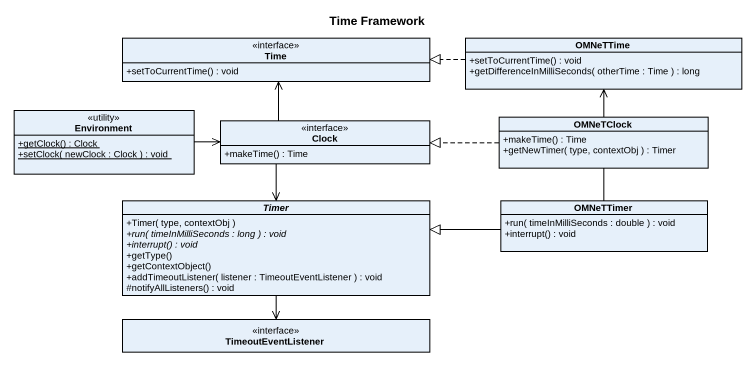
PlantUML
@startuml
title Time Framework
hide circle
hide empty members
skinparam classAttributeIconSize 0
interface Time {
  +setToCurrentTime() : void
}
class OMNeTTime {
  +setToCurrentTime() : void
  +getDifferenceInMilliSeconds( otherTime : Time ) : long
}
class Environment <<utility>> {
  {static} +getClock() : Clock
  {static} +setClock( newClock : Clock ) : void
}
interface Clock {
  +makeTime() : Time
}
class OMNeTClock {
  +makeTime() : Time
  +getNewTimer( type, contextObj ) : Timer
}
abstract class Timer {
  +Timer( type, contextObj )
  {abstract} +run( timeInMilliSeconds : long ) : void
  {abstract} +interrupt() : void
  +getType()
  +getContextObject()
  +addTimeoutListener( listener : TimeoutEventListener ) : void
  #notifyAllListeners() : void
}
class OMNeTTimer {
  +run( timeInMilliSeconds : double ) : void
  +interrupt() : void
}
interface TimeoutEventListener
OMNeTTime .left.|> Time
Environment -right-> Clock
Clock -up-> Time
Clock --> Timer
OMNeTClock -up-> OMNeTTime
OMNeTClock .left.|> Clock
OMNeTClock -- OMNeTTimer
Timer --> TimeoutEventListener
OMNeTTimer -left-|> Timer
@enduml
